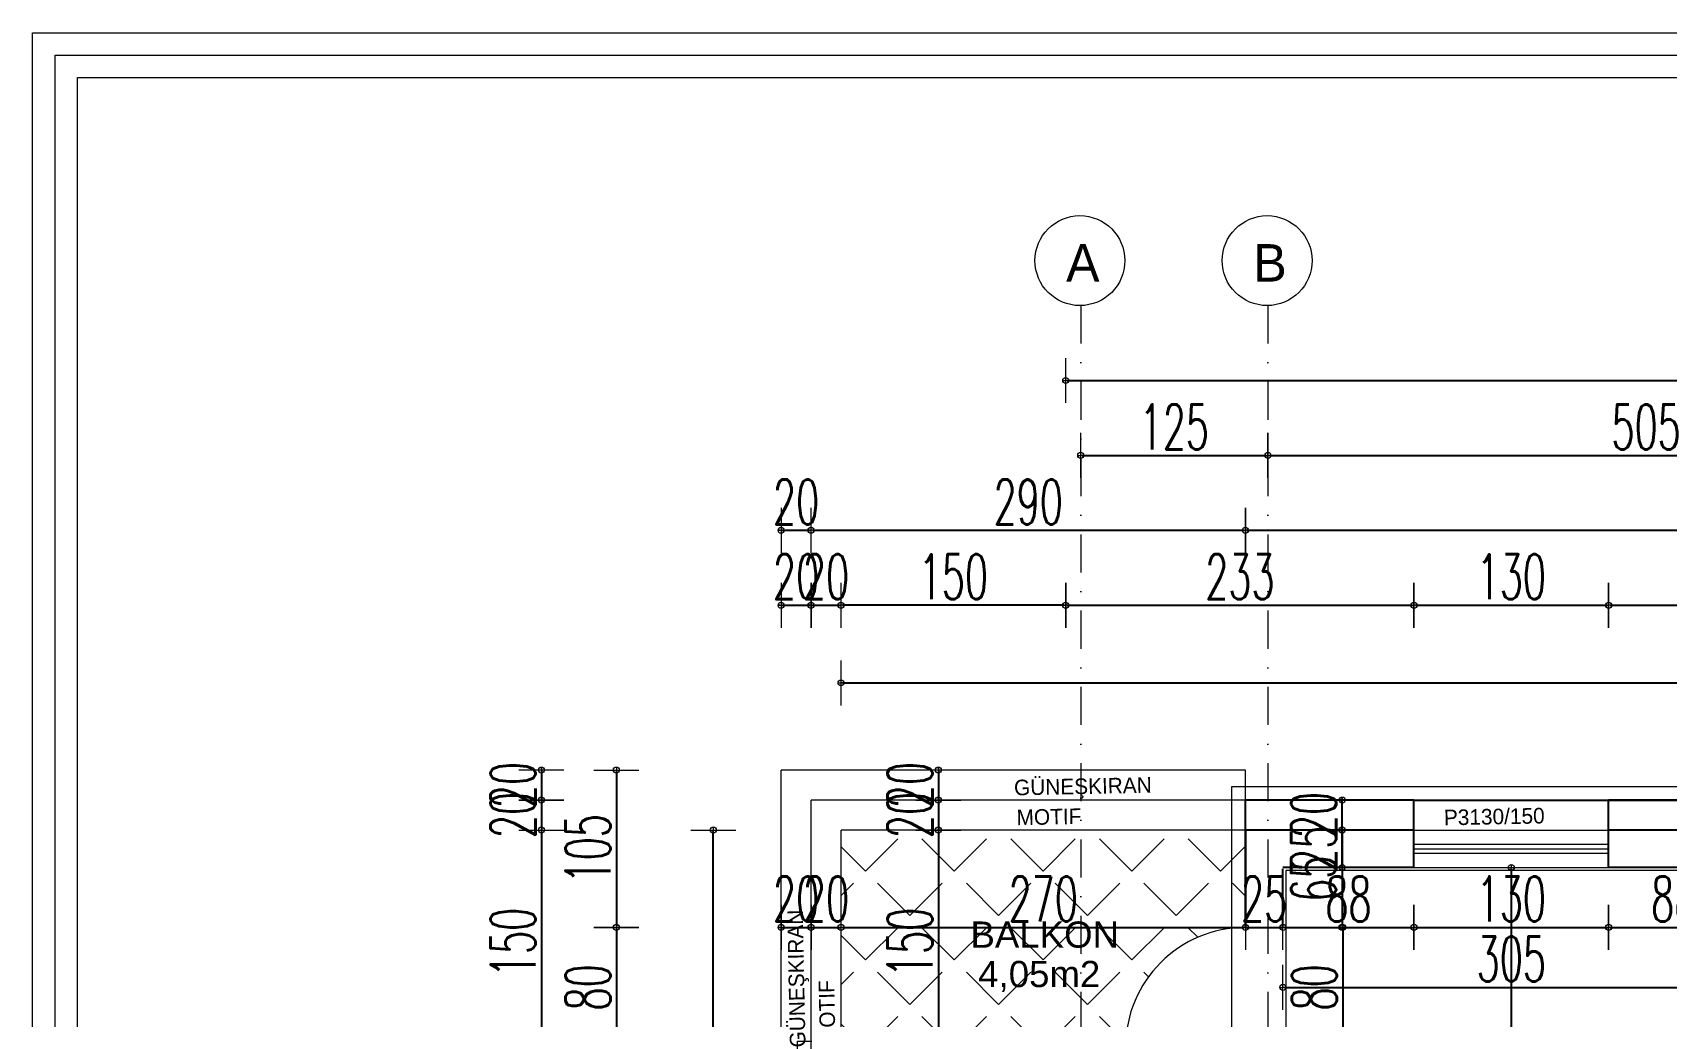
# Model space of a CAD drawing. Header units: millimetres. Extents: x -16104 to 67872, y -88009 to 12107.
# Drawn here: x 28315 to 29406, y -5609 to -4952 of the extents above; entities that cross this region are included whole.
import ezdxf

# ---------------------------------------------------------------- set-up
doc = ezdxf.new("R2010")
doc.units = ezdxf.units.MM
doc.linetypes.add('ACAD_ISO07W100', pattern=[3, 0, -3])
doc.linetypes.add('DASHDOTX2', pattern=[50.8, 25.4, -12.7, 0, -12.7])
doc.layers.get('0').update_dxf_attribs({"color": 241})
for name, color, linetype, lineweight in [('AKS', 1, 'ACAD_ISO07W100', 5), ('akslar', 144, 'Continuous', 20), ('balkon', 6, 'Continuous', 5), ('c05', 32, 'Continuous', 13), ('duvar', 123, 'Continuous', 25), ('emsal&kolon', 1, 'Continuous', 5), ('kapı', 3, 'Continuous', 5), ('OLCU', 54, 'Continuous', 13), ('pencere', 5, 'Continuous', 5), ('POZ', 36, 'Continuous', 18), ('SıVA', 40, 'Continuous', 9), ('ÖLÇÜ', 252, 'Continuous', 20)]:
    doc.layers.add(name, color=color, linetype=linetype, lineweight=lineweight)
doc.styles.add('DIM', font='Txttw.shx', dxfattribs={"width": 0.6})
doc.styles.add('M2', font='stylu.ttf', dxfattribs={"height": 10})
doc.dimstyles.new('50', dxfattribs={"dimscale": 0, "dimtxt": 30, "dimasz": 1, "dimexe": 0, "dimexo": 2, "dimgap": 4, "dimtad": 1, "dimdec": 0, "dimzin": 0, "dimdsep": 46, "dimtxsty": 'DIM', "dimblk1": 'DOT', "dimblk2": 'DOT', "dimsah": 1, "dimcen": 1.5, "dimdle": 3, "dimse1": 1, "dimse2": 1, "dimclrd": 256, "dimclre": 9, "dimclrt": 256, "dimadec": 0, "dimazin": 0, "dimtfac": 0.24, "dimtdec": 0, "dimtix": 1, "dimtmove": 2, "dimatfit": 3, "dimldrblk": 'DOT', "dimfxl": 0, "dimtolj": 1, "dimtzin": 15, "dimarcsym": 0})

# ---------------------------------------------------------------- blocks, each defined once
blk = doc.blocks.new('DOT')
for p, q in [((0, 15), (0, -15)), ((-2, 0), (0, 0)), ((2, 0), (0, 0))]:
    blk.add_line(p, q)
blk.add_circle((0, 0), 2)
blk = doc.blocks.new('*D7660')
at = {"layer": 'Defpoints', "color": 0, "transparency": 16777216}
for p in [(28814.9, -5549.6), (28834.9, -5549.6), (28834.9, -5549.6)]:
    blk.add_point(p, dxfattribs=at)
at = {"layer": 'OLCU', "lineweight": -2, "transparency": 16777216}
for p, q in [((28813.9, -5549.6), (28812.9, -5549.6)), ((28814.9, -5549.6), (28834.9, -5549.6)), ((28835.9, -5549.6), (28836.9, -5549.6))]:
    blk.add_line(p, q, dxfattribs=at)
blk.add_blockref('DOT', (28814.9, -5549.6), dxfattribs=at)
at = {"layer": 'OLCU', "lineweight": -2, "transparency": 16777216, "rotation": 180}
blk.add_blockref('DOT', (28834.9, -5549.6), dxfattribs=at)
at = {"layer": 'OLCU', "transparency": 16777216, "insert": (28824.9, -5530.6), "char_height": 30, "attachment_point": 5, "style": 'DIM'}
blk.add_mtext('\\A1;20', dxfattribs=at)
blk = doc.blocks.new('*D7971')
at = {"layer": 'Defpoints', "color": 0, "transparency": 16777216}
for p in [(28834.9, -5549.6), (28854.9, -5549.6), (28854.9, -5549.6)]:
    blk.add_point(p, dxfattribs=at)
at = {"layer": 'OLCU', "lineweight": -2, "transparency": 16777216}
for p, q in [((28833.9, -5549.6), (28832.9, -5549.6)), ((28834.9, -5549.6), (28854.9, -5549.6)), ((28855.9, -5549.6), (28856.9, -5549.6))]:
    blk.add_line(p, q, dxfattribs=at)
blk.add_blockref('DOT', (28834.9, -5549.6), dxfattribs=at)
at = {"layer": 'OLCU', "lineweight": -2, "transparency": 16777216, "rotation": 180}
blk.add_blockref('DOT', (28854.9, -5549.6), dxfattribs=at)
at = {"layer": 'OLCU', "transparency": 16777216, "insert": (28844.9, -5530.6), "char_height": 30, "attachment_point": 5, "style": 'DIM'}
blk.add_mtext('\\A1;20', dxfattribs=at)
blk = doc.blocks.new('*D7972')
at = {"layer": 'Defpoints', "color": 0, "transparency": 16777216}
for p in [(28854.9, -5549.6), (29124.9, -5549.6), (29124.9, -5549.6)]:
    blk.add_point(p, dxfattribs=at)
at = {"layer": 'OLCU', "lineweight": -2, "transparency": 16777216}
blk.add_line((28855.9, -5549.6), (29123.9, -5549.6), dxfattribs=at)
at = {"layer": 'OLCU', "lineweight": -2, "transparency": 16777216, "rotation": 180}
blk.add_blockref('DOT', (28854.9, -5549.6), dxfattribs=at)
at = {"layer": 'OLCU', "lineweight": -2, "transparency": 16777216}
blk.add_blockref('DOT', (29124.9, -5549.6), dxfattribs=at)
at = {"layer": 'OLCU', "transparency": 16777216, "insert": (28989.9, -5530.6), "char_height": 30, "attachment_point": 5, "style": 'DIM'}
blk.add_mtext('\\A1;270', dxfattribs=at)
blk = doc.blocks.new('*D7973')
at = {"layer": 'Defpoints', "color": 0, "transparency": 16777216}
for p in [(29124.9, -5549.6), (29149.9, -5549.6), (29149.9, -5549.6)]:
    blk.add_point(p, dxfattribs=at)
at = {"layer": 'OLCU', "lineweight": -2, "transparency": 16777216}
for p, q in [((29123.9, -5549.6), (29122.9, -5549.6)), ((29124.9, -5549.6), (29149.9, -5549.6)), ((29150.9, -5549.6), (29151.9, -5549.6))]:
    blk.add_line(p, q, dxfattribs=at)
blk.add_blockref('DOT', (29124.9, -5549.6), dxfattribs=at)
at = {"layer": 'OLCU', "lineweight": -2, "transparency": 16777216, "rotation": 180}
blk.add_blockref('DOT', (29149.9, -5549.6), dxfattribs=at)
at = {"layer": 'OLCU', "transparency": 16777216, "insert": (29137.4, -5530.6), "char_height": 30, "attachment_point": 5, "style": 'DIM'}
blk.add_mtext('\\A1;25', dxfattribs=at)
blk = doc.blocks.new('*D7974')
at = {"layer": 'Defpoints', "color": 0, "transparency": 16777216}
for p in [(29149.9, -5509.6), (29237.4, -5509.6), (29237.4, -5549.6)]:
    blk.add_point(p, dxfattribs=at)
at = {"layer": 'OLCU', "lineweight": -2, "transparency": 16777216}
blk.add_line((29150.9, -5549.6), (29236.4, -5549.6), dxfattribs=at)
at = {"layer": 'OLCU', "lineweight": -2, "transparency": 16777216, "rotation": 180}
blk.add_blockref('DOT', (29149.9, -5549.6), dxfattribs=at)
at = {"layer": 'OLCU', "lineweight": -2, "transparency": 16777216}
blk.add_blockref('DOT', (29237.4, -5549.6), dxfattribs=at)
at = {"layer": 'OLCU', "transparency": 16777216, "insert": (29193.7, -5530.6), "char_height": 30, "attachment_point": 5, "style": 'DIM'}
blk.add_mtext('\\A1;88', dxfattribs=at)
blk = doc.blocks.new('*D7975')
at = {"layer": 'Defpoints', "color": 0, "transparency": 16777216}
for p in [(29237.4, -5509.6), (29367.4, -5509.6), (29367.4, -5549.6)]:
    blk.add_point(p, dxfattribs=at)
at = {"layer": 'OLCU', "lineweight": -2, "transparency": 16777216}
blk.add_line((29238.4, -5549.6), (29366.4, -5549.6), dxfattribs=at)
at = {"layer": 'OLCU', "lineweight": -2, "transparency": 16777216, "rotation": 180}
blk.add_blockref('DOT', (29237.4, -5549.6), dxfattribs=at)
at = {"layer": 'OLCU', "lineweight": -2, "transparency": 16777216}
blk.add_blockref('DOT', (29367.4, -5549.6), dxfattribs=at)
at = {"layer": 'OLCU', "transparency": 16777216, "insert": (29302.4, -5530.6), "char_height": 30, "attachment_point": 5, "style": 'DIM'}
blk.add_mtext('\\A1;130', dxfattribs=at)
blk = doc.blocks.new('*D7976')
at = {"layer": 'Defpoints', "color": 0, "transparency": 16777216}
for p in [(29367.4, -5509.6), (29454.9, -5509.6), (29454.9, -5549.6)]:
    blk.add_point(p, dxfattribs=at)
at = {"layer": 'OLCU', "lineweight": -2, "transparency": 16777216}
blk.add_line((29368.4, -5549.6), (29453.9, -5549.6), dxfattribs=at)
at = {"layer": 'OLCU', "lineweight": -2, "transparency": 16777216, "rotation": 180}
blk.add_blockref('DOT', (29367.4, -5549.6), dxfattribs=at)
at = {"layer": 'OLCU', "lineweight": -2, "transparency": 16777216}
blk.add_blockref('DOT', (29454.9, -5549.6), dxfattribs=at)
at = {"layer": 'OLCU', "transparency": 16777216, "insert": (29411.2, -5530.6), "char_height": 30, "attachment_point": 5, "style": 'DIM'}
blk.add_mtext('\\A1;88', dxfattribs=at)
blk = doc.blocks.new('*D7665')
at = {"layer": 'Defpoints', "color": 0, "transparency": 16777216}
for p in [(29149.9, -5564.6), (29454.9, -5564.6), (29454.9, -5589.6)]:
    blk.add_point(p, dxfattribs=at)
at = {"layer": 'OLCU', "lineweight": -2, "transparency": 16777216}
blk.add_line((29150.9, -5589.6), (29453.9, -5589.6), dxfattribs=at)
at = {"layer": 'OLCU', "lineweight": -2, "transparency": 16777216, "rotation": 180}
blk.add_blockref('DOT', (29149.9, -5589.6), dxfattribs=at)
at = {"layer": 'OLCU', "lineweight": -2, "transparency": 16777216}
blk.add_blockref('DOT', (29454.9, -5589.6), dxfattribs=at)
at = {"layer": 'OLCU', "transparency": 16777216, "insert": (29302.4, -5570.6), "char_height": 30, "attachment_point": 5, "style": 'DIM'}
blk.add_mtext('\\A1;305', dxfattribs=at)
blk = doc.blocks.new('*D7671')
at = {"layer": 'Defpoints', "color": 0, "transparency": 16777216}
for p in [(28919.9, -5444.6), (28919.9, -5464.6), (28919.9, -5464.6)]:
    blk.add_point(p, dxfattribs=at)
at = {"layer": 'OLCU', "lineweight": -2, "transparency": 16777216}
for p, q in [((28919.9, -5443.6), (28919.9, -5442.6)), ((28919.9, -5444.6), (28919.9, -5464.6)), ((28919.9, -5465.6), (28919.9, -5466.6))]:
    blk.add_line(p, q, dxfattribs=at)
for p, rotation in [((28919.9, -5444.6), 270), ((28919.9, -5464.6), 90)]:
    blk.add_blockref('DOT', p, dxfattribs=dict(at, rotation=rotation))
at = {"layer": 'OLCU', "transparency": 16777216, "insert": (28900.9, -5454.6), "char_height": 30, "attachment_point": 5, "rotation": 90, "style": 'DIM'}
blk.add_mtext('\\A1;20', dxfattribs=at)
blk = doc.blocks.new('*D7982')
at = {"layer": 'Defpoints', "color": 0, "transparency": 16777216}
for p in [(28919.9, -5464.6), (28919.9, -5484.6), (28919.9, -5484.6)]:
    blk.add_point(p, dxfattribs=at)
at = {"layer": 'OLCU', "lineweight": -2, "transparency": 16777216}
for p, q in [((28919.9, -5463.6), (28919.9, -5462.6)), ((28919.9, -5464.6), (28919.9, -5484.6)), ((28919.9, -5485.6), (28919.9, -5486.6))]:
    blk.add_line(p, q, dxfattribs=at)
for p, rotation in [((28919.9, -5464.6), 270), ((28919.9, -5484.6), 90)]:
    blk.add_blockref('DOT', p, dxfattribs=dict(at, rotation=rotation))
at = {"layer": 'OLCU', "transparency": 16777216, "insert": (28900.9, -5474.6), "char_height": 30, "attachment_point": 5, "rotation": 90, "style": 'DIM'}
blk.add_mtext('\\A1;20', dxfattribs=at)
blk = doc.blocks.new('*D7983')
at = {"layer": 'Defpoints', "color": 0, "transparency": 16777216}
for p in [(28919.9, -5484.6), (28919.9, -5634.6), (28919.9, -5634.6)]:
    blk.add_point(p, dxfattribs=at)
at = {"layer": 'OLCU', "lineweight": -2, "transparency": 16777216}
blk.add_line((28919.9, -5485.6), (28919.9, -5633.6), dxfattribs=at)
for p, rotation in [((28919.9, -5484.6), 90), ((28919.9, -5634.6), 270)]:
    blk.add_blockref('DOT', p, dxfattribs=dict(at, rotation=rotation))
at = {"layer": 'OLCU', "transparency": 16777216, "insert": (28900.9, -5559.6), "char_height": 30, "attachment_point": 5, "rotation": 90, "style": 'DIM'}
blk.add_mtext('\\A1;150', dxfattribs=at)
blk = doc.blocks.new('*D7679')
at = {"layer": 'Defpoints', "color": 0, "transparency": 16777216}
for p in [(29158.2, -5484.6), (29189.5, -5484.6), (29158.2, -5509.6)]:
    blk.add_point(p, dxfattribs=at)
at = {"layer": 'OLCU', "lineweight": -2, "transparency": 16777216}
for p, q in [((29189.5, -5483.6), (29189.5, -5482.6)), ((29189.5, -5509.6), (29189.5, -5484.6)), ((29189.5, -5510.6), (29189.5, -5511.6))]:
    blk.add_line(p, q, dxfattribs=at)
for p, rotation in [((29189.5, -5484.6), 270), ((29189.5, -5509.6), 90)]:
    blk.add_blockref('DOT', p, dxfattribs=dict(at, rotation=rotation))
at = {"layer": 'OLCU', "transparency": 16777216, "insert": (29170.5, -5497.1), "char_height": 30, "attachment_point": 5, "rotation": 90, "style": 'DIM'}
blk.add_mtext('\\A1;25', dxfattribs=at)
blk = doc.blocks.new('*D7680')
at = {"layer": 'Defpoints', "color": 0, "transparency": 16777216}
for p in [(29189.5, -5464.6), (29189.5, -5464.6), (29189.5, -5484.6)]:
    blk.add_point(p, dxfattribs=at)
at = {"layer": 'OLCU', "lineweight": -2, "transparency": 16777216}
for p, q in [((29189.5, -5463.6), (29189.5, -5462.6)), ((29189.5, -5484.6), (29189.5, -5464.6)), ((29189.5, -5485.6), (29189.5, -5486.6))]:
    blk.add_line(p, q, dxfattribs=at)
for p, rotation in [((29189.5, -5464.6), 270), ((29189.5, -5484.6), 90)]:
    blk.add_blockref('DOT', p, dxfattribs=dict(at, rotation=rotation))
at = {"layer": 'OLCU', "transparency": 16777216, "insert": (29170.5, -5474.6), "char_height": 30, "attachment_point": 5, "rotation": 90, "style": 'DIM'}
blk.add_mtext('\\A1;20', dxfattribs=at)
blk = doc.blocks.new('*D7681')
at = {"layer": 'Defpoints', "color": 0, "transparency": 16777216}
for p in [(29133.2, -5484.6), (29133.2, -5549.6), (29189.4, -5549.6)]:
    blk.add_point(p, dxfattribs=at)
at = {"layer": 'OLCU', "lineweight": -2, "transparency": 16777216}
blk.add_line((29189.4, -5485.6), (29189.4, -5548.6), dxfattribs=at)
for p, rotation in [((29189.4, -5484.6), 90), ((29189.4, -5549.6), 270)]:
    blk.add_blockref('DOT', p, dxfattribs=dict(at, rotation=rotation))
at = {"layer": 'OLCU', "transparency": 16777216, "insert": (29170.4, -5517.1), "char_height": 30, "attachment_point": 5, "rotation": 90, "style": 'DIM'}
blk.add_mtext('\\A1;65', dxfattribs=at)
blk = doc.blocks.new('*D7682')
at = {"layer": 'Defpoints', "color": 0, "transparency": 16777216}
for p in [(29133.2, -5549.6), (29133.2, -5629.6), (29189.9, -5629.6)]:
    blk.add_point(p, dxfattribs=at)
at = {"layer": 'OLCU', "lineweight": -2, "transparency": 16777216}
blk.add_line((29189.9, -5550.6), (29189.9, -5628.6), dxfattribs=at)
for p, rotation in [((29189.9, -5549.6), 90), ((29189.9, -5629.6), 270)]:
    blk.add_blockref('DOT', p, dxfattribs=dict(at, rotation=rotation))
at = {"layer": 'OLCU', "transparency": 16777216, "insert": (29170.9, -5589.6), "char_height": 30, "attachment_point": 5, "rotation": 90, "style": 'DIM'}
blk.add_mtext('\\A1;80', dxfattribs=at)
blk = doc.blocks.new('*D7994')
at = {"layer": 'Defpoints', "color": 0, "transparency": 16777216}
for p in [(29302.4, -5509.6), (29302.4, -5909.9), (29302.4, -5909.9)]:
    blk.add_point(p, dxfattribs=at)
at = {"layer": 'OLCU', "lineweight": -2, "transparency": 16777216}
blk.add_line((29302.4, -5510.6), (29302.4, -5908.9), dxfattribs=at)
for p, rotation in [((29302.4, -5509.6), 90), ((29302.4, -5909.9), 270)]:
    blk.add_blockref('DOT', p, dxfattribs=dict(at, rotation=rotation))
at = {"layer": 'OLCU', "transparency": 16777216, "insert": (29283.4, -5709.7), "char_height": 30, "attachment_point": 5, "rotation": 90, "style": 'DIM'}
blk.add_mtext('\\A1;400', dxfattribs=at)
blk = doc.blocks.new('*D7815')
at = {"layer": 'Defpoints', "color": 0, "transparency": 16777216}
for p in [(29237.4, -5334.6), (29004.9, -5384.6), (29237.4, -5384.6)]:
    blk.add_point(p, dxfattribs=at)
at = {"layer": 'OLCU', "lineweight": -2, "transparency": 16777216}
blk.add_line((29005.9, -5334.6), (29236.4, -5334.6), dxfattribs=at)
at = {"layer": 'OLCU', "lineweight": -2, "transparency": 16777216, "rotation": 180}
blk.add_blockref('DOT', (29004.9, -5334.6), dxfattribs=at)
at = {"layer": 'OLCU', "lineweight": -2, "transparency": 16777216}
blk.add_blockref('DOT', (29237.4, -5334.6), dxfattribs=at)
at = {"layer": 'OLCU', "transparency": 16777216, "insert": (29121.2, -5315.6), "char_height": 30, "attachment_point": 5, "style": 'DIM'}
blk.add_mtext('\\A1;233', dxfattribs=at)
blk = doc.blocks.new('*D7816')
at = {"layer": 'Defpoints', "color": 0, "transparency": 16777216}
for p in [(29367.4, -5334.6), (29237.4, -5384.6), (29367.4, -5384.6)]:
    blk.add_point(p, dxfattribs=at)
at = {"layer": 'OLCU', "lineweight": -2, "transparency": 16777216}
blk.add_line((29238.4, -5334.6), (29366.4, -5334.6), dxfattribs=at)
at = {"layer": 'OLCU', "lineweight": -2, "transparency": 16777216, "rotation": 180}
blk.add_blockref('DOT', (29237.4, -5334.6), dxfattribs=at)
at = {"layer": 'OLCU', "lineweight": -2, "transparency": 16777216}
blk.add_blockref('DOT', (29367.4, -5334.6), dxfattribs=at)
at = {"layer": 'OLCU', "transparency": 16777216, "insert": (29302.4, -5315.6), "char_height": 30, "attachment_point": 5, "style": 'DIM'}
blk.add_mtext('\\A1;130', dxfattribs=at)
blk = doc.blocks.new('*D7817')
at = {"layer": 'Defpoints', "color": 0, "transparency": 16777216}
for p in [(29802.4, -5334.6), (29367.4, -5384.6), (29802.4, -5384.6)]:
    blk.add_point(p, dxfattribs=at)
at = {"layer": 'OLCU', "lineweight": -2, "transparency": 16777216}
blk.add_line((29368.4, -5334.6), (29801.4, -5334.6), dxfattribs=at)
at = {"layer": 'OLCU', "lineweight": -2, "transparency": 16777216, "rotation": 180}
blk.add_blockref('DOT', (29367.4, -5334.6), dxfattribs=at)
at = {"layer": 'OLCU', "lineweight": -2, "transparency": 16777216}
blk.add_blockref('DOT', (29802.4, -5334.6), dxfattribs=at)
at = {"layer": 'OLCU', "transparency": 16777216, "insert": (29584.9, -5315.6), "char_height": 30, "attachment_point": 5, "style": 'DIM'}
blk.add_mtext('\\A1;435', dxfattribs=at)
blk = doc.blocks.new('*D7824')
at = {"layer": 'Defpoints', "color": 0, "transparency": 16777216}
for p in [(29124.9, -5284.6), (30934.9, -5284.6), (30934.9, -5319.6)]:
    blk.add_point(p, dxfattribs=at)
at = {"layer": 'OLCU', "lineweight": -2, "transparency": 16777216}
blk.add_line((29125.9, -5284.6), (30933.9, -5284.6), dxfattribs=at)
at = {"layer": 'OLCU', "lineweight": -2, "transparency": 16777216, "rotation": 180}
blk.add_blockref('DOT', (29124.9, -5284.6), dxfattribs=at)
at = {"layer": 'OLCU', "lineweight": -2, "transparency": 16777216}
blk.add_blockref('DOT', (30934.9, -5284.6), dxfattribs=at)
at = {"layer": 'OLCU', "transparency": 16777216, "insert": (30029.9, -5265.6), "char_height": 30, "attachment_point": 5, "style": 'DIM'}
blk.add_mtext('\\A1;1810', dxfattribs=at)
blk = doc.blocks.new('*D7825')
at = {"layer": 'Defpoints', "color": 0, "transparency": 16777216}
for p in [(29004.9, -5269.6), (29014.9, -6281.8), (29014.9, -6316.8)]:
    blk.add_point(p, dxfattribs=at)
at = {"layer": 'OLCU', "lineweight": -2, "transparency": 16777216}
for p, q in [((29003.9, -6281.8), (29002.9, -6281.8)), ((29004.9, -6281.8), (29014.9, -6281.8)), ((29015.9, -6281.8), (29016.9, -6281.8))]:
    blk.add_line(p, q, dxfattribs=at)
blk.add_blockref('DOT', (29004.9, -6281.8), dxfattribs=at)
at = {"layer": 'OLCU', "lineweight": -2, "transparency": 16777216, "rotation": 180}
blk.add_blockref('DOT', (29014.9, -6281.8), dxfattribs=at)
at = {"layer": 'OLCU', "transparency": 16777216, "insert": (29009.9, -6262.8), "char_height": 30, "attachment_point": 5, "style": 'DIM'}
blk.add_mtext('\\A1;10', dxfattribs=at)
blk = doc.blocks.new('*D7826')
at = {"layer": 'Defpoints', "color": 0, "transparency": 16777216}
for p in [(29014.9, -5234.6), (29139.9, -5234.6), (29139.9, -5234.6)]:
    blk.add_point(p, dxfattribs=at)
at = {"layer": 'OLCU', "lineweight": -2, "transparency": 16777216}
blk.add_line((29015.9, -5234.6), (29138.9, -5234.6), dxfattribs=at)
at = {"layer": 'OLCU', "lineweight": -2, "transparency": 16777216, "rotation": 180}
blk.add_blockref('DOT', (29014.9, -5234.6), dxfattribs=at)
at = {"layer": 'OLCU', "lineweight": -2, "transparency": 16777216}
blk.add_blockref('DOT', (29139.9, -5234.6), dxfattribs=at)
at = {"layer": 'OLCU', "transparency": 16777216, "insert": (29077.4, -5215.6), "char_height": 30, "attachment_point": 5, "style": 'DIM'}
blk.add_mtext('\\A1;125', dxfattribs=at)
blk = doc.blocks.new('*D7827')
at = {"layer": 'Defpoints', "color": 0, "transparency": 16777216}
for p in [(29139.9, -5234.6), (29644.9, -5234.6), (29644.9, -6281.8)]:
    blk.add_point(p, dxfattribs=at)
at = {"layer": 'OLCU', "lineweight": -2, "transparency": 16777216}
blk.add_line((29140.9, -5234.6), (29643.9, -5234.6), dxfattribs=at)
at = {"layer": 'OLCU', "lineweight": -2, "transparency": 16777216, "rotation": 180}
blk.add_blockref('DOT', (29139.9, -5234.6), dxfattribs=at)
at = {"layer": 'OLCU', "lineweight": -2, "transparency": 16777216}
blk.add_blockref('DOT', (29644.9, -5234.6), dxfattribs=at)
at = {"layer": 'OLCU', "transparency": 16777216, "insert": (29392.4, -5215.6), "char_height": 30, "attachment_point": 5, "style": 'DIM'}
blk.add_mtext('\\A1;505', dxfattribs=at)
blk = doc.blocks.new('*D7834')
at = {"layer": 'Defpoints', "color": 0, "transparency": 16777216}
for p in [(31054.9, -5184.6), (29004.9, -5219.6), (31054.9, -5219.6)]:
    blk.add_point(p, dxfattribs=at)
at = {"layer": 'OLCU', "lineweight": -2, "transparency": 16777216}
blk.add_line((29005.9, -5184.6), (31053.9, -5184.6), dxfattribs=at)
at = {"layer": 'OLCU', "lineweight": -2, "transparency": 16777216, "rotation": 180}
blk.add_blockref('DOT', (29004.9, -5184.6), dxfattribs=at)
at = {"layer": 'OLCU', "lineweight": -2, "transparency": 16777216}
blk.add_blockref('DOT', (31054.9, -5184.6), dxfattribs=at)
at = {"layer": 'OLCU', "transparency": 16777216, "insert": (30029.9, -5165.6), "char_height": 30, "attachment_point": 5, "style": 'DIM'}
blk.add_mtext('\\A1;2050', dxfattribs=at)
blk = doc.blocks.new('*D7870')
at = {"layer": 'Defpoints', "color": 0, "transparency": 16777216}
for p in [(28754.9, -5444.6), (28704.9, -5549.6), (28754.9, -5549.6)]:
    blk.add_point(p, dxfattribs=at)
at = {"layer": 'OLCU', "lineweight": -2, "transparency": 16777216}
blk.add_line((28704.9, -5445.6), (28704.9, -5548.6), dxfattribs=at)
for p, rotation in [((28704.9, -5444.6), 90), ((28704.9, -5549.6), 270)]:
    blk.add_blockref('DOT', p, dxfattribs=dict(at, rotation=rotation))
at = {"layer": 'OLCU', "transparency": 16777216, "insert": (28685.9, -5497.1), "char_height": 30, "attachment_point": 5, "rotation": 90, "style": 'DIM'}
blk.add_mtext('\\A1;105', dxfattribs=at)
blk = doc.blocks.new('*D7871')
at = {"layer": 'Defpoints', "color": 0, "transparency": 16777216}
for p in [(28754.9, -5549.6), (28704.9, -5629.6), (28754.9, -5629.6)]:
    blk.add_point(p, dxfattribs=at)
at = {"layer": 'OLCU', "lineweight": -2, "transparency": 16777216}
blk.add_line((28704.9, -5550.6), (28704.9, -5628.6), dxfattribs=at)
for p, rotation in [((28704.9, -5549.6), 90), ((28704.9, -5629.6), 270)]:
    blk.add_blockref('DOT', p, dxfattribs=dict(at, rotation=rotation))
at = {"layer": 'OLCU', "transparency": 16777216, "insert": (28685.9, -5589.6), "char_height": 30, "attachment_point": 5, "rotation": 90, "style": 'DIM'}
blk.add_mtext('\\A1;80', dxfattribs=at)
blk = doc.blocks.new('*D7880')
at = {"layer": 'Defpoints', "color": 0, "transparency": 16777216}
for p in [(28754.9, -5484.6), (28654.9, -5634.6), (28754.9, -5634.6)]:
    blk.add_point(p, dxfattribs=at)
at = {"layer": 'OLCU', "lineweight": -2, "transparency": 16777216}
blk.add_line((28654.9, -5485.6), (28654.9, -5633.6), dxfattribs=at)
for p, rotation in [((28654.9, -5484.6), 90), ((28654.9, -5634.6), 270)]:
    blk.add_blockref('DOT', p, dxfattribs=dict(at, rotation=rotation))
at = {"layer": 'OLCU', "transparency": 16777216, "insert": (28635.9, -5559.6), "char_height": 30, "attachment_point": 5, "rotation": 90, "style": 'DIM'}
blk.add_mtext('\\A1;150', dxfattribs=at)
blk = doc.blocks.new('*D7881')
at = {"layer": 'Defpoints', "color": 0, "transparency": 16777216}
for p in [(28754.9, -5444.6), (28654.9, -5464.6), (28754.9, -5464.6)]:
    blk.add_point(p, dxfattribs=at)
at = {"layer": 'OLCU', "lineweight": -2, "transparency": 16777216}
for p, q in [((28654.9, -5443.6), (28654.9, -5442.6)), ((28654.9, -5444.6), (28654.9, -5464.6)), ((28654.9, -5465.6), (28654.9, -5466.6))]:
    blk.add_line(p, q, dxfattribs=at)
for p, rotation in [((28654.9, -5444.6), 270), ((28654.9, -5464.6), 90)]:
    blk.add_blockref('DOT', p, dxfattribs=dict(at, rotation=rotation))
at = {"layer": 'OLCU', "transparency": 16777216, "insert": (28635.9, -5454.6), "char_height": 30, "attachment_point": 5, "rotation": 90, "style": 'DIM'}
blk.add_mtext('\\A1;20', dxfattribs=at)
blk = doc.blocks.new('*D7891')
at = {"layer": 'Defpoints', "color": 0, "transparency": 16777216}
for p in [(28834.9, -5284.6), (28814.9, -5384.6), (28834.9, -5384.6)]:
    blk.add_point(p, dxfattribs=at)
at = {"layer": 'OLCU', "lineweight": -2, "transparency": 16777216}
for p, q in [((28813.9, -5284.6), (28812.9, -5284.6)), ((28814.9, -5284.6), (28834.9, -5284.6)), ((28835.9, -5284.6), (28836.9, -5284.6))]:
    blk.add_line(p, q, dxfattribs=at)
blk.add_blockref('DOT', (28814.9, -5284.6), dxfattribs=at)
at = {"layer": 'OLCU', "lineweight": -2, "transparency": 16777216, "rotation": 180}
blk.add_blockref('DOT', (28834.9, -5284.6), dxfattribs=at)
at = {"layer": 'OLCU', "transparency": 16777216, "insert": (28824.9, -5265.6), "char_height": 30, "attachment_point": 5, "style": 'DIM'}
blk.add_mtext('\\A1;20', dxfattribs=at)
blk = doc.blocks.new('*D7892')
at = {"layer": 'Defpoints', "color": 0, "transparency": 16777216}
for p in [(29124.9, -5284.6), (28834.9, -5384.6), (29124.9, -5384.6)]:
    blk.add_point(p, dxfattribs=at)
at = {"layer": 'OLCU', "lineweight": -2, "transparency": 16777216}
blk.add_line((28835.9, -5284.6), (29123.9, -5284.6), dxfattribs=at)
at = {"layer": 'OLCU', "lineweight": -2, "transparency": 16777216, "rotation": 180}
blk.add_blockref('DOT', (28834.9, -5284.6), dxfattribs=at)
at = {"layer": 'OLCU', "lineweight": -2, "transparency": 16777216}
blk.add_blockref('DOT', (29124.9, -5284.6), dxfattribs=at)
at = {"layer": 'OLCU', "transparency": 16777216, "insert": (28979.9, -5265.6), "char_height": 30, "attachment_point": 5, "style": 'DIM'}
blk.add_mtext('\\A1;290', dxfattribs=at)
blk = doc.blocks.new('*D7922')
at = {"layer": 'Defpoints', "color": 0, "transparency": 16777216}
for p in [(28854.9, -5386.4), (31204.9, -5386.4), (31204.9, -5386.4)]:
    blk.add_point(p, dxfattribs=at)
at = {"layer": 'OLCU', "lineweight": -2, "transparency": 16777216}
blk.add_line((28855.9, -5386.4), (31203.9, -5386.4), dxfattribs=at)
at = {"layer": 'OLCU', "lineweight": -2, "transparency": 16777216, "rotation": 180}
blk.add_blockref('DOT', (28854.9, -5386.4), dxfattribs=at)
at = {"layer": 'OLCU', "lineweight": -2, "transparency": 16777216}
blk.add_blockref('DOT', (31204.9, -5386.4), dxfattribs=at)
at = {"layer": 'OLCU', "transparency": 16777216, "insert": (30029.9, -5367.4), "char_height": 30, "attachment_point": 5, "style": 'DIM'}
blk.add_mtext('\\A1;2350', dxfattribs=at)
blk = doc.blocks.new('*D7924')
at = {"layer": 'Defpoints', "color": 0, "transparency": 16777216}
for p in [(28769.6, -5484.6), (28769.6, -5484.6), (28769.6, -7594.1)]:
    blk.add_point(p, dxfattribs=at)
at = {"layer": 'OLCU', "lineweight": -2, "transparency": 16777216}
blk.add_line((28769.6, -7593.1), (28769.6, -5485.6), dxfattribs=at)
for p, rotation in [((28769.6, -5484.6), 90), ((28769.6, -7594.1), 270)]:
    blk.add_blockref('DOT', p, dxfattribs=dict(at, rotation=rotation))
at = {"layer": 'OLCU', "transparency": 16777216, "insert": (28750.6, -6539.3), "char_height": 30, "attachment_point": 5, "rotation": 90, "style": 'DIM'}
blk.add_mtext('\\A1;2110', dxfattribs=at)
blk = doc.blocks.new('*D7926')
at = {"layer": 'Defpoints', "color": 0, "transparency": 16777216}
for p in [(28854.9, -5334.6), (28854.9, -5334.6), (29004.9, -5334.6)]:
    blk.add_point(p, dxfattribs=at)
at = {"layer": 'OLCU', "lineweight": -2, "transparency": 16777216}
blk.add_line((29003.9, -5334.6), (28855.9, -5334.6), dxfattribs=at)
at = {"layer": 'OLCU', "lineweight": -2, "transparency": 16777216, "rotation": 180}
blk.add_blockref('DOT', (28854.9, -5334.6), dxfattribs=at)
at = {"layer": 'OLCU', "lineweight": -2, "transparency": 16777216}
blk.add_blockref('DOT', (29004.9, -5334.6), dxfattribs=at)
at = {"layer": 'OLCU', "transparency": 16777216, "insert": (28929.9, -5315.6), "char_height": 30, "attachment_point": 5, "style": 'DIM'}
blk.add_mtext('\\A1;150', dxfattribs=at)
blk = doc.blocks.new('*D7927')
at = {"layer": 'Defpoints', "color": 0, "transparency": 16777216}
for p in [(28854.9, -5334.6), (28834.9, -5434.6), (28854.9, -5434.6)]:
    blk.add_point(p, dxfattribs=at)
at = {"layer": 'OLCU', "lineweight": -2, "transparency": 16777216}
for p, q in [((28833.9, -5334.6), (28832.9, -5334.6)), ((28834.9, -5334.6), (28854.9, -5334.6)), ((28855.9, -5334.6), (28856.9, -5334.6))]:
    blk.add_line(p, q, dxfattribs=at)
blk.add_blockref('DOT', (28834.9, -5334.6), dxfattribs=at)
at = {"layer": 'OLCU', "lineweight": -2, "transparency": 16777216, "rotation": 180}
blk.add_blockref('DOT', (28854.9, -5334.6), dxfattribs=at)
at = {"layer": 'OLCU', "transparency": 16777216, "insert": (28844.9, -5315.6), "char_height": 30, "attachment_point": 5, "style": 'DIM'}
blk.add_mtext('\\A1;20', dxfattribs=at)
blk = doc.blocks.new('*D7928')
at = {"layer": 'Defpoints', "color": 0, "transparency": 16777216}
for p in [(28834.9, -5334.6), (28814.9, -5434.6), (28834.9, -5434.6)]:
    blk.add_point(p, dxfattribs=at)
at = {"layer": 'OLCU', "lineweight": -2, "transparency": 16777216}
for p, q in [((28813.9, -5334.6), (28812.9, -5334.6)), ((28814.9, -5334.6), (28834.9, -5334.6)), ((28835.9, -5334.6), (28836.9, -5334.6))]:
    blk.add_line(p, q, dxfattribs=at)
blk.add_blockref('DOT', (28814.9, -5334.6), dxfattribs=at)
at = {"layer": 'OLCU', "lineweight": -2, "transparency": 16777216, "rotation": 180}
blk.add_blockref('DOT', (28834.9, -5334.6), dxfattribs=at)
at = {"layer": 'OLCU', "transparency": 16777216, "insert": (28824.9, -5315.6), "char_height": 30, "attachment_point": 5, "style": 'DIM'}
blk.add_mtext('\\A1;20', dxfattribs=at)
blk = doc.blocks.new('*D7937')
at = {"layer": 'Defpoints', "color": 0, "transparency": 16777216}
for p in [(28754.9, -5464.6), (28654.9, -5484.6), (28754.9, -5484.6)]:
    blk.add_point(p, dxfattribs=at)
at = {"layer": 'OLCU', "lineweight": -2, "transparency": 16777216}
for p, q in [((28654.9, -5463.6), (28654.9, -5462.6)), ((28654.9, -5464.6), (28654.9, -5484.6)), ((28654.9, -5485.6), (28654.9, -5486.6))]:
    blk.add_line(p, q, dxfattribs=at)
for p, rotation in [((28654.9, -5464.6), 270), ((28654.9, -5484.6), 90)]:
    blk.add_blockref('DOT', p, dxfattribs=dict(at, rotation=rotation))
at = {"layer": 'OLCU', "transparency": 16777216, "insert": (28635.9, -5474.6), "char_height": 30, "attachment_point": 5, "rotation": 90, "style": 'DIM'}
blk.add_mtext('\\A1;20', dxfattribs=at)

msp = doc.modelspace()

# ---------------------------------------------------------------- hatches: boundary and pattern name
at = {"layer": 'ÖLÇÜ'}
h = msp.add_hatch(dxfattribs=at)
h.set_pattern_fill('ANGLE,_O', color=256, scale=6, angle=45)
h.set_pattern_definition([(45, (14409.383, 0), (-29.63485, 29.63485), [30.48, -11.43]), (135, (14409.383, 0), (-29.63485, -29.63485), [30.48, -11.43])])
h.paths.add_polyline_path([(28854.9, -5484.6), (28854.9, -5634.6), (29014.9, -5634.6), (29014.9, -5484.6)])
h.paths.add_polyline_path([(29124.9, -5484.6), (29014.9, -5484.6), (29014.9, -5634.6), (29124.9, -5634.6), (29124.9, -5629.6), (29044.9, -5629.6, -0.414214), (29124.9, -5549.6)])
h.paths.add_polyline_path([(28822.9, -5508.1), (28867, -5508.1), (28867, -5553.1), (28822.9, -5553.1)], flags=9)
h.paths.add_polyline_path([(28959.3, -5508.1), (29020.6, -5508.1), (29020.6, -5553.1), (28959.3, -5553.1)], flags=9)
h.paths.add_polyline_path([(28878.4, -5496.6), (28878.4, -5452.5), (28923.4, -5452.5), (28923.4, -5496.6)], flags=9)
h.paths.add_polyline_path([(28878.4, -5588.5), (28878.4, -5530.6), (28923.4, -5530.6), (28923.4, -5588.5)], flags=24)
h.paths.add_polyline_path([(28878.4, -5669.1), (28878.4, -5625), (28923.4, -5625), (28923.4, -5669.1)], flags=9)
h.paths.add_polyline_path([(28943.7, -5567.3), (29032.4, -5567.3), (29032.4, -5597.1), (28943.7, -5597.1)], flags=9)
h.paths.add_polyline_path([(28940.8, -5540.9), (29044.9, -5540.9), (29044.9, -5567.7), (28940.8, -5567.7)], flags=9)
h.paths.add_polyline_path([(29115.4, -5508.1), (29159.5, -5508.1), (29159.5, -5553.1), (29115.4, -5553.1)], flags=9)

# ---------------------------------------------------------------- linework, layer by layer
at = {"layer": 'AKS', "linetype": 'ByBlock'}
for centre in [(29014.4, -5104.6), (29139.4, -5104.6)]:
    msp.add_circle(centre, 30, dxfattribs=at)
at = {"layer": 'akslar', "linetype": 'DASHDOTX2'}
for p, q in [((29014.9, -5134.6), (29014.9, -7944.1)), ((29139.9, -5134.6), (29139.9, -7944.1))]:
    msp.add_line(p, q, dxfattribs=at)
at = {"layer": 'balkon'}
for p, q in [((28814.9, -5634.6), (28814.9, -5444.6)), ((29124.9, -5444.6), (28814.9, -5444.6)), ((29124.9, -5464.6), (29124.9, -5444.6)), ((28834.9, -5634.6), (28834.9, -5464.6)), ((29124.9, -5464.6), (28834.9, -5464.6)), ((28854.9, -5634.6), (28854.9, -5484.6)), ((29124.9, -5484.6), (28854.9, -5484.6))]:
    msp.add_line(p, q, dxfattribs=at)
at = {"layer": 'c05'}
for points in [[(31845.5, -8120), (31845.5, -8330.3), (28315.2, -8330.3), (28315.2, -4952.5), (31845.5, -4952.5), (31845.5, -6808.6)], [(31830.5, -8120), (31830.5, -8315.3), (28330.2, -8315.3), (28330.2, -4967.5), (31830.5, -4967.5), (31830.5, -6808.6)], [(31815.5, -8120), (31815.5, -8300.3), (28345.2, -8300.3), (28345.2, -4982.5), (31815.5, -4982.5), (31815.5, -6808.6)]]:
    msp.add_lwpolyline(points, dxfattribs=at)
at = {"layer": 'duvar'}
for p, q in [((29237.4, -5464.6), (29124.9, -5464.6)), ((29124.9, -5484.6), (29124.9, -5464.6)), ((29237.4, -5509.6), (29237.4, -5464.6)), ((29237.4, -5464.6), (30822.4, -5464.6)), ((29519.9, -5464.6), (29367.4, -5464.6)), ((29367.4, -5509.6), (29367.4, -5464.6)), ((29237.4, -5484.6), (29124.9, -5484.6)), ((29124.9, -5549.6), (29124.9, -5484.6)), ((29124.9, -5484.6), (29124.9, -5549.6)), ((29519.9, -5484.6), (29367.4, -5484.6)), ((29237.4, -5509.6), (29149.9, -5509.6)), ((29149.9, -5549.6), (29149.9, -5510.6)), ((29149.9, -5549.6), (29149.9, -5510.6)), ((29454.9, -5509.6), (29367.4, -5509.6)), ((29124.9, -5549.6), (29149.9, -5549.6))]:
    msp.add_line(p, q, dxfattribs=at)
at = {"layer": 'kapı'}
msp.add_arc((29124.9, -5629.6), 80, 90, 180, dxfattribs=at)
at = {"layer": 'pencere'}
for p, q in [((29237.4, -5484.6), (29367.4, -5484.6)), ((29237.4, -5494.1), (29367.4, -5494.1)), ((29237.4, -5497.1), (29367.4, -5497.1)), ((29237.4, -5500.1), (29367.4, -5500.1)), ((29237.4, -5509.6), (29367.4, -5509.6))]:
    msp.add_line(p, q, dxfattribs=at)
at = {"layer": 'SıVA'}
for points in [[(30594.9, -6842.6), (30594.9, -7357.1), (30459.9, -7357.1), (30459.9, -7617.1), (29677.9, -7617.1), (29677.9, -7447.1), (29457.9, -7447.1), (29457.9, -6592.6), (28995.9, -6592.6), (28995.9, -6077.9), (28825.9, -6077.9), (28825.9, -5625.6), (29115.9, -5625.6), (29115.9, -5455.6), (30937.9, -5455.6), (30937.9, -5625.6), (31227.9, -5625.6), (31227.9, -6077.9), (31057.9, -6077.9), (31057.9, -6572.6), (30897.9, -6572.6), (30897.9, -6842.6)], [(29452.9, -5511.6), (29151.9, -5511.6), (29151.9, -5629.6), (29151.9, -5907.9), (29359.9, -5907.9), (29452.9, -5907.9)]]:
    msp.add_lwpolyline(points, close=True, dxfattribs=at)

# ---------------------------------------------------------------- texts
at = {"layer": 'AKS', "char_height": 25, "width": 35.659, "attachment_point": 1}
for s, insert in [('A', (29005.2, -5093.6)), ('B', (29130.2, -5093.6))]:
    msp.add_mtext(s, dxfattribs=dict(at, insert=insert))
at = {"layer": 'emsal&kolon', "char_height": 17.5, "width": 1076.841, "attachment_point": 9}
for s, insert in [('{\\fArial|b0|i0|c162|p34;BALKON}', (29040.5, -5563.4)), ('{\\fArial|b0|i0|c162|p34;4,05m2}', (29028, -5592.7))]:
    msp.add_mtext(s, dxfattribs=dict(at, insert=insert))
at = {"layer": 'POZ', "style": 'M2', "flags": 4}
for tag, p, rotation in [('GÜNEŞKIRAN', (28970.5, -5461.5), 1.1392), ('MOTIF', (28972.2, -5481.4), 1.1392), ('P3130/150', (29257.5, -5481.5), 1.1392), ('GÜNEŞKIRAN', (28831.2, -5629.6), 91.1392), ('MOTIF', (28851.2, -5628), 91.1392)]:
    msp.add_attdef(tag, p, 'K1 80/210', height=10.4, rotation=rotation, dxfattribs=at)

# ---------------------------------------------------------------- dimensions: what is measured, and where the dimension line sits
at = {"layer": 'OLCU'}
for base, p1, p2, picture, middle in [((31054.9, -5184.6), (29004.9, -5219.6), (31054.9, -5219.6), '*D7834', (30029.9, -5165.6)), ((29139.9, -5234.6), (29014.9, -5234.6), (29139.9, -5234.6), '*D7826', (29077.4, -5215.6)), ((29644.9, -5234.6), (29139.9, -5234.6), (29644.9, -6281.8), '*D7827', (29392.4, -5215.6)), ((28834.9, -5284.6), (28814.9, -5384.6), (28834.9, -5384.6), '*D7891', (28824.9, -5265.6)), ((29124.9, -5284.6), (28834.9, -5384.6), (29124.9, -5384.6), '*D7892', (28979.9, -5265.6)), ((30934.9, -5284.6), (29124.9, -5284.6), (30934.9, -5319.6), '*D7824', (30029.9, -5265.6)), ((29014.9, -6281.8), (29004.9, -5269.6), (29014.9, -6316.8), '*D7825', (29009.9, -6262.8)), ((28834.9, -5334.6), (28814.9, -5434.6), (28834.9, -5434.6), '*D7928', (28824.9, -5315.6)), ((28854.9, -5334.6), (28834.9, -5434.6), (28854.9, -5434.6), '*D7927', (28844.9, -5315.6)), ((28854.9, -5334.6), (29004.9, -5334.6), (28854.9, -5334.6), '*D7926', (28929.9, -5315.6)), ((29237.427507, -5334.5601116), (29004.927507, -5384.5601116), (29237.427507, -5384.5601116), '*D7815', (29121.177507, -5315.5601116)), ((29367.4, -5334.6), (29237.4, -5384.6), (29367.4, -5384.6), '*D7816', (29302.4, -5315.6)), ((29802.4, -5334.6), (29367.4, -5384.6), (29802.4, -5384.6), '*D7817', (29584.9, -5315.6)), ((31204.9, -5386.4), (28854.9, -5386.4), (31204.9, -5386.4), '*D7922', (30029.9, -5367.4)), ((28834.9, -5549.6), (28814.9, -5549.6), (28834.9, -5549.6), '*D7660', (28824.9, -5530.6)), ((28854.9, -5549.6), (28834.9, -5549.6), (28854.9, -5549.6), '*D7971', (28844.9, -5530.6)), ((29124.9, -5549.6), (28854.9, -5549.6), (29124.9, -5549.6), '*D7972', (28989.9, -5530.6)), ((29149.9, -5549.6), (29124.9, -5549.6), (29149.9, -5549.6), '*D7973', (29137.4, -5530.6)), ((29237.427507, -5549.5601116), (29149.927507, -5509.5601116), (29237.427507, -5509.5601116), '*D7974', (29193.677507, -5530.5601116)), ((29367.4, -5549.6), (29237.4, -5509.6), (29367.4, -5509.6), '*D7975', (29302.4, -5530.6)), ((29454.927507, -5549.5601116), (29367.427507, -5509.5601116), (29454.927507, -5509.5601116), '*D7976', (29411.177507, -5530.5601116)), ((29454.9, -5589.6), (29149.9, -5564.6), (29454.9, -5564.6), '*D7665', (29302.4, -5570.6))]:
    dim = msp.add_linear_dim(base=base, p1=p1, p2=p2, dimstyle='50', override={"dimscale": 1}, dxfattribs=at)
    dim.commit()
    dim.dimension.update_dxf_attribs({"geometry": picture, "text_midpoint": middle})
for base, p1, p2, picture, middle in [((28654.9, -5464.6), (28754.9, -5444.6), (28754.9, -5464.6), '*D7881', (28635.9, -5454.6)), ((28919.9, -5464.6), (28919.9, -5444.6), (28919.9, -5464.6), '*D7671', (28900.9, -5454.6)), ((28654.9, -5484.6), (28754.9, -5464.6), (28754.9, -5484.6), '*D7937', (28635.9, -5474.6)), ((28704.9, -5549.6), (28754.9, -5444.6), (28754.9, -5549.6), '*D7870', (28685.9, -5497.1)), ((28919.9, -5484.6), (28919.9, -5464.6), (28919.9, -5484.6), '*D7982', (28900.9, -5474.6)), ((29189.5, -5464.6), (29189.5, -5484.6), (29189.5, -5464.6), '*D7680', (29170.5, -5474.6)), ((29189.5, -5484.6), (29158.2, -5509.6), (29158.2, -5484.6), '*D7679', (29170.5, -5497.1)), ((28654.9, -5634.6), (28754.9, -5484.6), (28754.9, -5634.6), '*D7880', (28635.9, -5559.6)), ((28919.9, -5634.6), (28919.9, -5484.6), (28919.9, -5634.6), '*D7983', (28900.9, -5559.6)), ((29189.4, -5549.6), (29133.2, -5484.6), (29133.2, -5549.6), '*D7681', (29170.4, -5517.1)), ((29302.4, -5909.9), (29302.4, -5509.6), (29302.4, -5909.9), '*D7994', (29283.4, -5709.7)), ((28704.9, -5629.6), (28754.9, -5549.6), (28754.9, -5629.6), '*D7871', (28685.9, -5589.6)), ((29189.9, -5629.6), (29133.2, -5549.6), (29133.2, -5629.6), '*D7682', (29170.9, -5589.6))]:
    dim = msp.add_linear_dim(base=base, p1=p1, p2=p2, angle=90, dimstyle='50', override={"dimscale": 1}, dxfattribs=at)
    dim.commit()
    dim.dimension.update_dxf_attribs({"geometry": picture, "text_midpoint": middle})
dim = msp.add_linear_dim(base=(28769.6, -5484.6), p1=(28769.6, -7594.1), p2=(28769.6, -5484.6), angle=90, text='2110', dimstyle='50', override={"dimscale": 1}, dxfattribs=at)
dim.commit()
dim.dimension.update_dxf_attribs({"geometry": '*D7924', "text_midpoint": (28750.6, -6539.3)})

doc.saveas('drawing.dxf')
